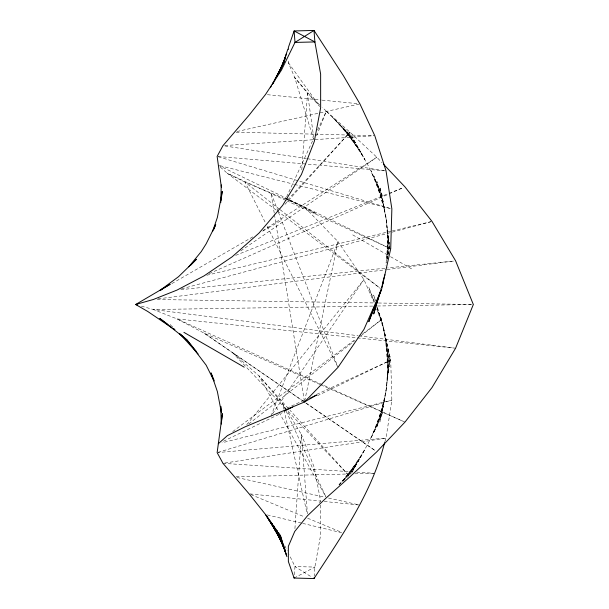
<?xml version="1.0" encoding="UTF-8"?>
<svg xmlns="http://www.w3.org/2000/svg" width="609" height="609" viewBox="0 0 609 609"><rect width="100%" height="100%" fill="white"/><g stroke="black" fill="none" stroke-linecap="round" stroke-linejoin="round"><path stroke-width="0.46" stroke-dasharray="3.04 2.28" d="M313.726 139.766L294.726 77.549L288.346 62.666L288.346 59.819M320.654 505.036L320.638 534.885L314.876 567.07L314.191 576.091M386.844 259.031L387.75 229.174L388.184 255.422M387.164 259.031L388.74 235.713L385.832 265.455M294.923 528.627L301.432 434.506L287.098 410.953M301.79 169.774L307.568 93.337L294.726 77.549L319.421 106.255M294.375 574.767L294.992 566.576L289.252 554.822M387.255 258.962L389.73 242.253L386.418 262.624M304.69 401.049L337.995 241.636L304.5 207.022L284.19 197.742L316.558 213.987L304.5 207.022L288.179 200.14M384.888 441.715L386.037 438.099L391.861 400.09L390.719 360.208L383.251 326.926L377.237 306.883M271.005 416.107L337.995 241.636L363.961 279.622L373.918 302.224M316.657 135.815L326.348 111.211L322.321 107.382M286.626 196.806L313.635 138.601M317.609 130.037L326.348 111.211L349.977 132.222L376.849 157.244L382.079 162.755M272.604 413.747L363.961 279.622L245.633 426.117M343.4 480.737L361.944 454.87L347.67 476.474L364.936 449.389L351.933 472.211L367.927 443.915L382.795 412.521L370.919 438.434L383.784 405.982L373.911 432.961L384.774 399.443L376.902 427.48L385.771 392.904L389.935 356.219L385.771 392.904L379.894 421.999L386.761 386.365L388.26 348.896L387.75 379.826L386.593 341.573L388.74 373.287L384.926 334.25L381.584 319.611L376.758 307.393M344.557 479.23L358.952 460.351L339.137 485L340.477 483.721M319.421 502.745L320.654 501.306L314.274 467.453L301.432 434.506L307.423 513.775M339.137 485L355.961 465.824L338.596 485.129M284.921 204.373L349.977 132.222L287.783 199.79M342.92 481.285L352.969 471.305M248.769 423.925L354.72 340.705M360.695 336.016L381.584 319.611L376.986 309.174M232.707 431.629L355.131 339.51M362.69 333.823L381.584 319.611L390.719 360.208L317.304 395.774M240.707 250.916L376.849 157.244L263.004 230.529M171.845 283.611L253.846 236.269M262.692 231.161L268.318 227.911M268.485 227.819L280.384 220.953M294.124 578.048L314.876 567.07L294.992 566.576L311.625 577.05M223.396 441.266L282.302 412.727M286.725 408.228L304.774 399.892M316.802 394.335L390.719 360.208M209.237 273.593L403.227 187.656M235.675 255.377L388.207 193.662M389.09 193.312L403.196 187.602M218.052 452.327L391.861 400.09L221.95 442.827M181.573 288.856L432.009 221.432M206.809 275.238L391.404 231.138M392.325 230.918L431.088 221.653M236.992 131.521L358.998 104.109M224.835 463.038L386.037 438.099L218.083 452.517M158.096 298.867L386.152 269.68M387.088 269.559L453.72 261.033L387.598 267.945M180.766 289.694L386.654 268.044M224.858 145.543L373.835 135.746M236.117 476.809L351.035 473.909M354.834 473.817L373.827 473.338M372.7 306.083L153.407 309.532L140.1 305.756M377.451 306.007L473.338 304.5M157.198 299.529L373.652 302.932M378.402 303.008L472.386 304.485M236.117 132.191L314 134.155M314.944 134.178L373.827 135.662M222.963 463.327L352.954 471.876M356.752 472.127L373.835 473.254M218.083 156.483L386.037 170.901M267.389 94.692L321.209 100.051M322.153 100.142L358.975 103.812M250.017 493.907L320.471 501.078M324.224 501.458L358.983 504.998M455.593 348.211L176.991 318.91L153.407 309.532L357.993 335.719M358.929 335.833L453.72 347.967M224.835 145.962L306.373 158.576M307.309 158.721L384.165 170.611M236.992 477.479L324.803 497.203M328.495 498.033L358.998 504.891M267.321 514.932L301.782 523.169M302.688 523.39L341.679 532.715M220.115 165.717L293.591 184.192M294.505 184.428L390.94 208.681L218.052 156.673M250.824 494.538L304.157 516.759M307.652 518.213L341.748 532.418M284.746 198.694L245.039 182.144L227.416 173.39L219.682 166.508M320.09 384.515L204.038 333.1L176.991 318.91L404.962 422.113M320.958 384.896L403.227 421.344M285.865 200.376L227.416 173.39L276.539 210.356M286.725 200.772L390.719 248.792L218.281 165.252M352.74 234.876L388.116 255.3M390.521 256.693L413.039 269.688M303.351 401.285L204.038 333.1L375.296 450.683L304.127 401.826M277.293 210.92L380.077 288.255M279.364 209.1L245.039 182.144L265.509 222.924M280.11 209.686L381.584 289.389M172.301 326.66L170.2 324.757L172.218 326.675M319.641 104.824L307.568 93.337L313.627 136.911M326.348 111.211L352.969 137.695L330.611 115.474M285.53 408.639L232.151 352.2L259.023 375.913L287.448 407.436M288.133 411.395L349.322 476.093L289.975 410.238M334.874 119.737L355.961 143.176L339.137 124L358.952 148.649L343.4 128.263L361.944 154.13L347.67 132.526L364.936 159.611L351.933 136.789L367.927 165.085L382.795 196.479L370.919 170.566L383.784 203.018L373.911 176.039L384.774 209.557L376.902 181.52L385.771 216.096L389.539 249.012M288.346 62.666L319.573 106.187M286.603 410.139L282.652 403.638L259.023 375.913L278.716 411.562M279.173 412.392L325.891 496.959M267.214 226.327L337.569 366.519M284.73 545.588L287.197 550.627M285.827 410.489L282.652 403.638L283.885 409.195M286.23 411.341L325.952 496.936M374.687 302.163L368.818 287.334L374.276 302.292M278.107 211.399L271.005 192.893L274.309 213.523M278.45 212.282L337.66 366.481M376.842 309.326L383.251 326.926L389.73 366.747L384.926 334.25L377.078 306.898M284.091 410.116L307.157 513.806M274.461 214.459L304.203 400.098M389.509 249.02L385.771 216.096L379.894 187.001L386.761 222.635L388.078 255.422M375.327 300.511L373.682 295.038L375.251 300.511"/><path stroke-width="0.91" d="M288.361 49.398L288.361 47.502L294.124 30.952L314.008 30.45L343.499 75.851L359.927 103.903L374.779 135.685L386.037 170.901L391.861 208.91L390.719 248.792L381.584 289.389L368.818 321.666L374.596 305.832M220.74 202.683L221.25 184.87M384.599 442.614C371.992 492.917 341.862 535.714 314.008 578.55L294.124 578.048L294.193 577.225M314.008 578.55L314.069 577.728M221.364 411.014L220.74 406.317L221.25 424.13L222.407 413.64L217.139 452.601L222.963 463.327L249.073 493.808L265.501 514.498L273.738 527.082M220.991 200.803L222.239 191.409L217.398 217.322L212.533 231.641M379.955 292.076L373.682 313.962L381.067 289.359M382.833 282.043L384.926 274.75M381.615 287.539L383.251 282.074L382.292 284.707M287.867 49.116L281.921 66.807L285.4 57.2L280.658 69.175M283.695 62.689L286.382 53.965M280.741 69.129L284.905 58.814L278.252 74.077M213.706 229.563L215.731 224.645L206.154 243.828L201.29 251.54L188.79 266.833M381.584 289.389L363.961 329.378L337.995 367.364L304.5 401.978L245.039 426.856L227.416 435.61L218.281 443.748M278.336 74.047L284.411 60.428L276.448 77.244M276.532 77.229L283.916 62.042L274.575 80.403L275.534 78.713M276.41 77.046L283.421 63.663L272.193 84.369M270.396 87.681L271.294 86.021M190.777 265.113L196.433 259.251L178.604 276.631L159.786 290.577L162.161 289.199M159.786 290.577L170.2 284.243L135.662 304.5L147.728 311.465L174.745 329.751M304.5 401.978L316.558 395.013L309.92 398.347M284.19 411.258L292.487 407.086M137.444 305.002L135.662 304.5L153.407 299.468L176.991 290.09L204.038 275.9L232.151 256.8L259.023 233.087L282.652 205.362L301.432 174.494L314.274 141.547L320.654 107.694L320.638 74.115L314.876 41.93L314.008 30.45L294.992 42.424L281.449 70.126L265.501 94.502L249.073 115.192L222.963 145.673L217.139 156.399L221.387 187.29M183.903 332.347L244.201 367.166M168.069 324.559L159.786 318.423L187.001 339.982L196.532 351.637M173.337 328.464L174.844 329.576M182.807 336.176L187.001 339.982L206.154 365.172L214.063 381.021M179.617 333.724L186.346 340.134M181.246 334.942L184.55 338.162M383.388 164.141L404.962 186.887L432.009 221.432L455.593 260.789L473.338 304.5L455.593 348.211L432.009 387.568L404.962 422.113L376.849 451.756L349.977 476.778L326.348 497.789L307.568 515.663L294.726 531.451L288.346 546.334L288.361 561.498L294.124 578.048M179.861 333.762L198.138 353.974M265.501 514.498L275.466 530.249M276.463 531.824L277.955 534.192M275.527 530.211L267.138 516.775L278.61 535.775M276.516 531.794L277.498 533.377M278.663 535.745L268.767 519.043L281.046 540.434M281.076 540.404L270.396 521.319L282.074 542.855M282.112 542.832L272.033 523.595L283.497 546.121M282.279 543.578L273.662 525.871L284.015 547.727L275.291 528.14L284.905 550.186L276.928 530.416L285.4 551.8L278.557 532.692L286.877 556.649M214.041 380.26L211.011 372.883L217.398 391.678L221.448 412.94M286.382 555.035L280.186 534.968L285.895 553.421M273.73 82.07L272.878 83.737L273.784 82.063M314.876 41.93L294.992 42.424L294.124 30.952L314.876 41.93"/></g></svg>
